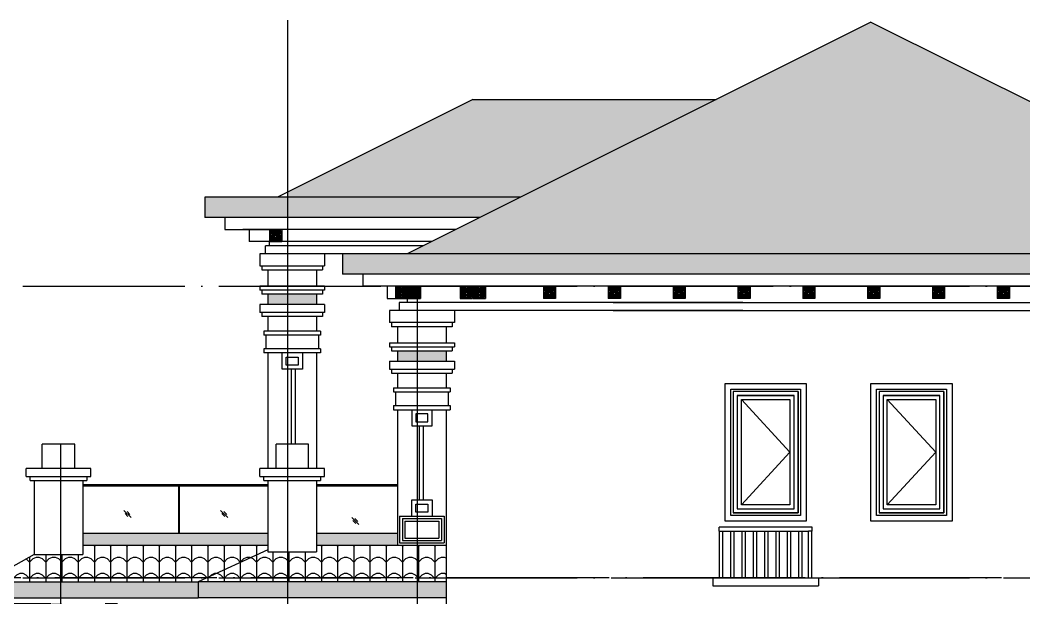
# Model space of a CAD drawing. Extents: x 44111 to 90315, y 4379 to 151689.
# Drawn here: x 60379 to 72764, y 17729 to 24865 of the extents above; entities that cross this region are included whole.
import ezdxf

# ---------------------------------------------------------------- set-up
doc = ezdxf.new("R2010")
doc.units = 0
doc.header["$LTSCALE"] = 1000
doc.header["$MEASUREMENT"] = 0
doc.linetypes.add('DOTE', pattern=[2.42, 2, -0.2, 0.02, -0.2])
for name, color, linetype in [('A-DOTE', 1, 'DOTE'), ('A-瓦屋面填充', 8, 'Continuous'), ('A-立面外墙材料填充', 8, 'Continuous'), ('A-立面看线', 50, 'Continuous'), ('DOTE', 1, 'Continuous'), ('J-LM-外墙材料分色', 249, 'Continuous'), ('J-LM-门窗框', 157, 'Continuous'), ('J-LM-门窗洞', 35, 'Continuous'), ('SURFACE', 6, 'Continuous')]:
    doc.layers.add(name, color=color, linetype=linetype)
doc.layers.add('细线', color=8, linetype='Continuous', lineweight=0)
pattern_1 = [(180, (-591384.08, 755430.08), (-200, -200), [40, -160]), (225, (-591464.08, 755410.08), (-2e-14, -200), [56.56854, -226.27417]), (270, (-591504.08, 755370.08), (200, -200), [200]), (315, (-591544.08, 755410.08), (200, -5e-14), [56.56854, -226.27417]), (206.565051, (-591424.08, 755430.08), (-200, -2e-07), [44.72, -402.493595]), (153.434949, (-591544.08, 755410.08), (-200, 2e-07), [44.72, -402.493595])]
pattern_2 = [(41.9872125, (-591259.077, 755447.22), (299.9999956, 225.0000049), [4.804866, -1004.216925]), (68.1985905, (-591330.505, 755439.72), (149.9999999, 450.0000002), [17.30946, -1194.35262]), (60.945396, (-591334.077, 755431.15), (149.99998994, 225.0000064), [7.35402, -1536.99045]), (90, (-591330.5, 755437.58), (150, -9e-15), [2.142857, -222.85713]), (71.565051, (-591260.505, 755442.936), (3e-07, 225.0000005), [4.51754, -469.824105]), (171.469234, (-591260.505, 755442.936), (-149.9999995, 1.4e-06), [7.222767, -1509.5583]), (79.215702, (-591270.505, 755429.007), (150.00000075, 900.0000004), [15.269685, -1588.04715]), (62.1329961, (-591383.3624, 755497.5784), (599.99999271, 1125.0000044), [35.147284, -7345.78245]), (0, (-591381.2, 755530.57), (0, 225), [0, -150]), (64.9831065, (-591284.077, 755571.507), (300.00000076, 674.99999954), [23.647065, -2459.2947]), (81.4391104, (-591226.2196, 755482.5784), (299.999999483, 2024.99998723), [33.588522, -7020.0009]), (82.8749836, (-591309.077, 755502.936), (149.99999099, 1125.00000113), [17.276266, -3610.7397]), (76.75948, (-591324.077, 755455.793), (150.00000146, 674.99999948), [37.42339, -3892.0326]), (0, (-591347.46, 755455.9), (0, 225), [0, -150]), (0, (-591345.05, 755453.5), (0, 225), [0, -150]), (0, (-591328.18, 755465.54), (0, 225), [0, -150]), (0, (-591333, 755492.03), (0, 225), [0, -150]), (59.0362434, (-591315.505, 755492.221), (149.99998805, 225.00000645), [12.494896, -2611.4334]), (0, (-591309.1, 755502.52), (0, 225), [0, -150]), (0, (-591328.18, 755494.44), (0, 225), [0, -150]), (0, (-591320.95, 755508.9), (0, 225), [0, -150]), (0, (-591328.18, 755487.21), (0, 225), [0, -150]), (50.194429, (-591241.22, 755471.864), (150.0000001, 225.0000001), [5.57875, -1165.9587]), (90, (-591241.22, 755465.44), (150, -9e-15), [6.42857, -218.57142]), (43.6677801, (-591249.077, 755457.936), (450.00000034, 449.99999912), [10.862076, -2270.1738]), (90, (-591249.08, 755455.8), (150, -9e-15), [2.142857, -222.85713]), (39.805571, (-591255.505, 755450.436), (299.99999284, 225.00000885), [8.368125, -1748.93805]), (0, (-591277.57, 755465.54), (0, 225), [0, -150]), (0, (-591240.9, 755472.33), (0, 225), [0, -150]), (0, (-591240.9, 755472.33), (0, 225), [0, -150]), (29.3577535, (-591237.648, 755476.15), (449.9999991, 225.00000133), [13.112542, -1363.704435]), (0, (-591241.41, 755487.21), (0, 225), [0, -150]), (146.309932, (-591284.077, 755571.507), (-300.00000184, 224.9999961), [15.452362, -1607.0457]), (8.1301023, (-591300.505, 755541.507), (1499.99998944, 224.99999867), [15.152287, -3166.8282]), (47.8624052, (-591334.077, 755537.221), (600.000000265, 674.999999374), [20.22829, -4227.71235]), (14.6208739, (-591366.934, 755528.65), (899.99999752, 225.00000939), [33.956755, -3531.5025]), (0, (-591354.7, 755542.6), (0, 225), [0, -150]), (18.4349488, (-591306.934, 755520.078), (600.00000006, 224.9999993), [6.77631, -1416.248625]), (16.699244, (-591300.505, 755522.22), (149.999997, 1.24e-05), [3.72868, -779.294295]), (101.093723, (-591296.934, 755523.293), (-300.00000262, 1574.99998526), [18.561123, -3879.2748]), (0, (-591316.13, 755532.98), (0, 225), [0, -150]), (0, (-591300.58, 755541.93), (0, 225), [0, -150]), (0, (-591320.95, 755516.12), (0, 225), [0, -150]), (0, (-591340.23, 755564.29), (0, 225), [0, -150]), (0, (-591347.46, 755554.65), (0, 225), [0, -150]), (44.1449026, (-591309.077, 755568.293), (450.00000077, 449.99999998), [16.92194, -3536.6853]), (54.5829447, (-591320.505, 755552.221), (150.00000042, 224.999999113), [19.720626, -4121.6106]), (0, (-591308.87, 755568.44), (0, 225), [0, -150]), (0, (-591330.6, 755557.06), (0, 225), [0, -150]), (0, (-591308.87, 755568.44), (0, 225), [0, -150]), (0, (-591320.48, 755551.87), (0, 225), [0, -150]), (75.0685828, (-591285.505, 755543.65), (150, 675.0000002), [5.544348, -1158.76875]), (90, (-591284.08, 755549), (150, -9e-15), [22.5, -202.5]), (50.194429, (-591257.648, 755643.293), (150.0000001, 225.0000001), [5.57875, -1165.9587]), (0, (-591299.26, 755595.6), (0, 225), [0, -150]), (0, (-591294.44, 755593.2), (0, 225), [0, -150]), (0, (-591313.72, 755598), (0, 225), [0, -150]), (0, (-591289.62, 755624.5), (0, 225), [0, -150]), (53.1301023, (-591274.077, 755611.15), (150.00000021, 224.99999986), [10.714286, -2239.28565]), (90, (-591274.08, 755592.94), (150, -9e-15), [18.214285, -206.78571]), (0, (-591274.05, 755593.3), (0, 225), [0, -150]), (23.1985905, (-591262.648, 755641.15), (450.0000003, 225.0000001), [5.43984, -1136.926125]), (66.037511, (-591264.077, 755637.936), (150, 449.9999997), [3.51745, -735.14688]), (66.037511, (-591265.505, 755634.72), (150, 449.9999997), [3.51745, -735.14688]), (81.8698976, (-591267.648, 755619.721), (150.00000065, 1125.00000011), [15.152287, -3166.8282]), (90, (-591254.08, 755647.58), (150, -9e-15), [5.357144, -219.642855]), (0, (-591270.55, 755655.08), (0, 225), [0, -150])]

# ---------------------------------------------------------------- blocks, each defined once
blk = doc.blocks.new('A$C699906CB')
for p, q in [((179, 179), (0, 0)), ((100, 150), (29, 79)), ((150, 100), (79, 29))]:
    blk.add_line(p, q)
blk = doc.blocks.new('9IKKKKK')
at = {"layer": 'A-立面看线'}
for p, q in [((655321, -735801), (654921, -735801)), ((654921, -736101), (654921, -735801)), ((655321, -736101), (655321, -735801)), ((655521, -736101), (654721, -736101)), ((654721, -736201), (654721, -736101)), ((655521, -736201), (655521, -736101)), ((654721, -736201), (655521, -736201)), ((654771, -736251), (654771, -736201)), ((654771, -736251), (655471, -736251)), ((654821, -736251), (654821, -737133)), ((655421, -736251), (655421, -737133)), ((655471, -736201), (655471, -736251)), ((654821, -737133), (655421, -737133))]:
    blk.add_line(p, q, dxfattribs=at)
blk = doc.blocks.new('9IIIIIIIIII')
at = {"layer": 'A-立面外墙材料填充'}
for p, q in [((652280, -737782), (652153, -737782)), ((652211, -737795), (652165, -737795)), ((652176, -737806), (652199, -737806)), ((652223, -737795), (652268, -737795)), ((652257, -737806), (652234, -737806)), ((652814, -737770), (652814, -737771)), ((652814, -737771), (652964, -737771)), ((652953, -737782), (652825, -737782)), ((652883, -737795), (652838, -737795)), ((652849, -737806), (652872, -737806)), ((652895, -737795), (652941, -737795)), ((652929, -737806), (652907, -737806))]:
    blk.add_line(p, q, dxfattribs=at)
at = {"layer": 'J-LM-门窗框'}
for p, q in [((652537, -736301), (654821, -736301)), ((652537, -736316), (654821, -736316)), ((653716, -736316), (653716, -736901)), ((653726, -736316), (653726, -736901))]:
    blk.add_line(p, q, dxfattribs=at)
at = {"layer": 'J-LM-门窗洞'}
for p, q in [((652437, -735801), (652037, -735801)), ((652037, -736101), (652037, -735801)), ((652437, -736101), (652437, -735801)), ((652637, -736101), (651837, -736101)), ((651837, -736201), (651837, -736101)), ((652637, -736201), (652637, -736101)), ((651837, -736201), (652637, -736201)), ((651887, -736251), (651887, -736201)), ((651887, -736251), (652587, -736251)), ((651937, -736251), (651937, -737166)), ((652537, -736251), (652537, -737166)), ((652587, -736201), (652587, -736251)), ((652537, -736901), (654821, -736901)), ((652537, -737051), (654821, -737051)), ((651937, -737166), (651341, -737501)), ((651937, -737166), (652537, -737166)), ((651341, -737501), (653961, -737501)), ((651341, -737501), (651341, -737701)), ((651341, -737701), (651491, -737701)), ((651491, -737701), (651491, -737771)), ((651491, -737701), (653961, -737701)), ((651491, -737771), (652141, -737771))]:
    blk.add_line(p, q, dxfattribs=at)

msp = doc.modelspace()

# ---------------------------------------------------------------- hatches: boundary and pattern name
at = {"layer": 'A-瓦屋面填充'}
h = msp.add_hatch(dxfattribs=at)
h.set_pattern_fill('弯瓦屋面', color=256, scale=100, angle=180)
h.set_pattern_definition(pattern_1)
h.paths.add_polyline_path([(70877, 24839), (65157, 21979), (69177, 21979), (76597, 21979)])
h.paths.add_polyline_path([(68967, 23884), (65967, 23884), (63677, 22739), (63677, 22679), (66557, 22679)])
h = msp.add_hatch(dxfattribs=at)
h.set_pattern_fill('弯瓦屋面', color=256, scale=100, angle=180)
h.set_pattern_definition(pattern_1)
h.paths.add_polyline_path([(65277, 18379), (64037, 18379), (64037, 18297), (63677, 18297), (63677, 17979), (65277, 17979)])
h.paths.add_polyline_path([(65637, 18379), (65277, 18379), (65277, 17979), (65637, 17979)])
h.paths.add_polyline_path([(65637, 17979), (65277, 17979), (65277, 17929), (65637, 17929)])
h.paths.add_polyline_path([(65277, 17979), (63677, 17979), (63677, 17929), (65277, 17929)])
h.paths.add_polyline_path([(63677, 17979), (62686, 17979), (62577, 17929), (63677, 17929)])
h.paths.add_polyline_path([(63677, 18297), (63437, 18297), (63437, 18324), (62686, 17979), (63677, 17979)])
h.paths.add_polyline_path([(63437, 18324), (63437, 18379), (61153, 18379), (61153, 18264), (60877, 18264), (60877, 17979), (62686, 17979)])
h.paths.add_polyline_path([(60877, 18264), (60553, 18264), (60046, 17979), (60877, 17979)])
h.paths.add_polyline_path([(60877, 17979), (60046, 17979), (59957, 17929), (60877, 17929)])
h.paths.add_polyline_path([(62686, 17979), (60877, 17979), (60877, 17929), (62577, 17929)])
at = {"layer": 'J-LM-外墙材料分色'}
h = msp.add_hatch(dxfattribs=at)
h.set_pattern_fill('大理石', color=159, scale=50)
h.set_pattern_definition(pattern_2)
h.paths.add_polyline_path([(65637, 20779), (65277, 20779), (65277, 20654), (65637, 20654)])
h.paths.add_polyline_path([(65277, 20779), (65037, 20779), (65037, 20654), (65277, 20654)])
h.paths.add_polyline_path([(64037, 21479), (63677, 21479), (63677, 21354), (64037, 21354)])
h.paths.add_polyline_path([(63677, 21479), (63437, 21479), (63437, 21354), (63677, 21354)])
h.paths.add_polyline_path([(76717, 20779), (76477, 20779), (76477, 20654), (76717, 20654)])
h.paths.add_polyline_path([(76477, 20779), (76117, 20779), (76117, 20654), (76477, 20654)])
h.paths.add_polyline_path([(77397, 21979), (77135, 21979), (72614, 21979), (72585, 21729), (77397, 21729)])
h.paths.add_polyline_path([(72614, 21979), (64357, 21979), (64357, 21729), (69177, 21729), (72585, 21729)])
h.paths.add_polyline_path([(66557, 22679), (63677, 22679), (63677, 22429), (66057, 22429)])
h.paths.add_polyline_path([(63677, 22679), (62657, 22679), (62657, 22429), (63677, 22429)])
h = msp.add_hatch(dxfattribs=at)
h.set_pattern_fill('大理石', color=159, scale=50)
h.set_pattern_definition(pattern_2)
h.paths.add_polyline_path([(63437, 18529), (61153, 18529), (61153, 18379), (63437, 18379)])
h.paths.add_polyline_path([(65037, 18529), (64037, 18529), (64037, 18379), (65037, 18379)])
h = msp.add_hatch(dxfattribs=at)
h.set_pattern_fill('大理石', color=159, scale=50)
h.set_pattern_definition(pattern_2)
h.paths.add_polyline_path([(60877, 17929), (59957, 17929), (59957, 17929), (59957, 17729), (60107, 17729), (60877, 17729)])
h.paths.add_polyline_path([(62577, 17929), (60877, 17929), (60877, 17729), (62577, 17729)])
h.paths.add_polyline_path([(63677, 17929), (62577, 17929), (62577, 17729), (63677, 17729)])
h.paths.add_polyline_path([(65277, 17929), (63677, 17929), (63677, 17729), (65277, 17729)])
h.paths.add_polyline_path([(65637, 17929), (65277, 17929), (65277, 17729), (65637, 17729)])

# ---------------------------------------------------------------- linework, layer by layer
at = {"layer": 'A-DOTE'}
for p, q in [((57992, 21579), (79225, 21579)), ((57992, 17979), (79225, 17979)), ((72487, 17979), (57992, 17979))]:
    msp.add_line(p, q, dxfattribs=at)
at = {"layer": 'A-立面外墙材料填充'}
for p, q in [((63457, 22279), (63457, 22129)), ((63457, 22279), (63457, 22278)), ((63607, 22278), (63457, 22278)), ((63469, 22267), (63596, 22267)), ((63469, 22139), (63469, 22267)), ((63481, 22254), (63481, 22220)), ((63526, 22254), (63481, 22254)), ((63481, 22220), (63503, 22220)), ((63481, 22209), (63481, 22152)), ((63515, 22209), (63481, 22209)), ((63492, 22232), (63492, 22243)), ((63492, 22243), (63515, 22243)), ((63503, 22232), (63492, 22232)), ((63492, 22197), (63526, 22197)), ((63492, 22163), (63492, 22197)), ((63502, 22186), (63502, 22175)), ((63526, 22186), (63502, 22186)), ((63502, 22175), (63515, 22175)), ((63503, 22220), (63503, 22232)), ((63515, 22243), (63515, 22209)), ((63515, 22175), (63515, 22163)), ((63526, 22197), (63526, 22254)), ((63526, 22152), (63526, 22186)), ((63538, 22254), (63584, 22254)), ((63538, 22197), (63538, 22254)), ((63572, 22197), (63538, 22197)), ((63538, 22152), (63538, 22186)), ((63538, 22186), (63562, 22186)), ((63572, 22243), (63549, 22243)), ((63549, 22243), (63549, 22209)), ((63549, 22209), (63584, 22209)), ((63562, 22175), (63549, 22175)), ((63549, 22175), (63549, 22163)), ((63561, 22232), (63572, 22232)), ((63561, 22220), (63561, 22232)), ((63584, 22220), (63561, 22220)), ((63562, 22186), (63562, 22175)), ((63572, 22232), (63572, 22243)), ((63572, 22163), (63572, 22197)), ((63584, 22254), (63584, 22220)), ((63584, 22209), (63584, 22152)), ((63596, 22267), (63596, 22139)), ((63607, 22278), (63607, 22128)), ((63607, 22128), (63457, 22128)), ((63596, 22139), (63469, 22139)), ((63481, 22152), (63526, 22152)), ((63515, 22163), (63492, 22163)), ((63584, 22152), (63538, 22152)), ((63549, 22163), (63572, 22163)), ((65010, 21578), (65010, 21428)), ((65010, 21578), (65160, 21578)), ((65021, 21567), (65021, 21439)), ((65148, 21567), (65021, 21567)), ((65079, 21554), (65033, 21554)), ((65033, 21554), (65033, 21520)), ((65079, 21497), (65079, 21554)), ((65091, 21554), (65136, 21554)), ((65091, 21497), (65091, 21554)), ((65136, 21554), (65136, 21520)), ((65148, 21439), (65148, 21567)), ((65157, 21581), (65157, 21579)), ((65157, 21579), (65157, 21429)), ((65157, 21579), (65157, 21429)), ((65157, 21579), (65307, 21579)), ((65160, 21578), (65160, 21428)), ((65169, 21568), (65169, 21440)), ((65169, 21568), (65169, 21440)), ((65296, 21568), (65169, 21568)), ((65170, 21578), (65170, 21428)), ((65170, 21578), (65320, 21578)), ((65181, 21567), (65181, 21439)), ((65308, 21567), (65181, 21567)), ((65226, 21555), (65181, 21555)), ((65181, 21555), (65181, 21521)), ((65239, 21554), (65193, 21554)), ((65193, 21554), (65193, 21520)), ((65226, 21499), (65226, 21555)), ((65226, 21499), (65226, 21555)), ((65238, 21499), (65238, 21555)), ((65238, 21555), (65284, 21555)), ((65238, 21499), (65238, 21555)), ((65239, 21497), (65239, 21554)), ((65251, 21554), (65296, 21554)), ((65251, 21497), (65251, 21554)), ((65284, 21555), (65284, 21521)), ((65296, 21440), (65296, 21568)), ((65296, 21440), (65296, 21568)), ((65296, 21554), (65296, 21520)), ((65307, 21579), (65307, 21429)), ((65307, 21579), (65307, 21429)), ((65308, 21439), (65308, 21567)), ((65320, 21578), (65320, 21428)), ((65810, 21578), (65810, 21428)), ((65810, 21578), (65960, 21578)), ((65821, 21567), (65821, 21439)), ((65948, 21567), (65821, 21567)), ((65879, 21554), (65833, 21554)), ((65833, 21554), (65833, 21520)), ((65879, 21497), (65879, 21554)), ((65891, 21554), (65936, 21554)), ((65891, 21497), (65891, 21554)), ((65936, 21554), (65936, 21520)), ((65948, 21439), (65948, 21567)), ((65960, 21578), (65960, 21428)), ((65970, 21578), (65970, 21428)), ((65970, 21578), (66120, 21578)), ((65981, 21567), (65981, 21439)), ((66108, 21567), (65981, 21567)), ((66039, 21554), (65993, 21554)), ((65993, 21554), (65993, 21520)), ((66039, 21497), (66039, 21554)), ((66051, 21554), (66096, 21554)), ((66051, 21497), (66051, 21554)), ((66096, 21554), (66096, 21520)), ((66108, 21439), (66108, 21567)), ((66120, 21578), (66120, 21428)), ((66835, 21578), (66835, 21428)), ((66985, 21578), (66835, 21578)), ((66846, 21567), (66974, 21567)), ((66846, 21439), (66846, 21567)), ((66858, 21554), (66858, 21520)), ((66904, 21554), (66858, 21554)), ((66904, 21497), (66904, 21554)), ((66916, 21554), (66961, 21554)), ((66916, 21497), (66916, 21554)), ((66961, 21554), (66961, 21520)), ((66974, 21567), (66974, 21439)), ((66985, 21578), (66985, 21428)), ((67635, 21578), (67635, 21428)), ((67785, 21578), (67635, 21578)), ((67646, 21567), (67774, 21567)), ((67646, 21439), (67646, 21567)), ((67658, 21554), (67658, 21520)), ((67704, 21554), (67658, 21554)), ((67704, 21497), (67704, 21554)), ((67716, 21554), (67761, 21554)), ((67716, 21497), (67716, 21554)), ((67761, 21554), (67761, 21520)), ((67774, 21567), (67774, 21439)), ((67785, 21578), (67785, 21428)), ((68435, 21578), (68435, 21428)), ((68585, 21578), (68435, 21578)), ((68446, 21567), (68574, 21567)), ((68446, 21439), (68446, 21567)), ((68458, 21554), (68458, 21520)), ((68504, 21554), (68458, 21554)), ((68504, 21497), (68504, 21554)), ((68516, 21554), (68561, 21554)), ((68516, 21497), (68516, 21554)), ((68561, 21554), (68561, 21520)), ((68574, 21567), (68574, 21439)), ((68585, 21578), (68585, 21428)), ((69235, 21578), (69235, 21428)), ((69385, 21578), (69235, 21578)), ((69246, 21567), (69374, 21567)), ((69246, 21439), (69246, 21567)), ((69258, 21554), (69258, 21520)), ((69304, 21554), (69258, 21554)), ((69304, 21497), (69304, 21554)), ((69316, 21554), (69361, 21554)), ((69316, 21497), (69316, 21554)), ((69361, 21554), (69361, 21520)), ((69374, 21567), (69374, 21439)), ((69385, 21578), (69385, 21428)), ((70035, 21578), (70035, 21428)), ((70185, 21578), (70035, 21578)), ((70046, 21567), (70174, 21567)), ((70046, 21439), (70046, 21567)), ((70058, 21554), (70058, 21520)), ((70104, 21554), (70058, 21554)), ((70104, 21497), (70104, 21554)), ((70116, 21554), (70161, 21554)), ((70116, 21497), (70116, 21554)), ((70161, 21554), (70161, 21520)), ((70174, 21567), (70174, 21439)), ((70185, 21578), (70185, 21428)), ((70835, 21578), (70835, 21428)), ((70985, 21578), (70835, 21578)), ((70846, 21567), (70974, 21567)), ((70846, 21439), (70846, 21567)), ((70858, 21554), (70858, 21520)), ((70904, 21554), (70858, 21554)), ((70904, 21497), (70904, 21554)), ((70916, 21554), (70961, 21554)), ((70916, 21497), (70916, 21554)), ((70961, 21554), (70961, 21520)), ((70974, 21567), (70974, 21439)), ((70985, 21578), (70985, 21428)), ((71635, 21578), (71635, 21428)), ((71785, 21578), (71635, 21578)), ((71646, 21567), (71774, 21567)), ((71646, 21439), (71646, 21567)), ((71658, 21554), (71658, 21520)), ((71704, 21554), (71658, 21554)), ((71704, 21497), (71704, 21554)), ((71716, 21554), (71761, 21554)), ((71716, 21497), (71716, 21554)), ((71761, 21554), (71761, 21520)), ((71774, 21567), (71774, 21439)), ((71785, 21578), (71785, 21428)), ((72435, 21578), (72435, 21428)), ((72585, 21578), (72435, 21578)), ((72446, 21567), (72574, 21567)), ((72446, 21439), (72446, 21567)), ((72458, 21554), (72458, 21520)), ((72504, 21554), (72458, 21554)), ((72504, 21497), (72504, 21554)), ((72516, 21554), (72561, 21554)), ((72516, 21497), (72516, 21554)), ((72561, 21554), (72561, 21520)), ((72574, 21567), (72574, 21439)), ((72585, 21578), (72585, 21428)), ((65010, 21428), (65160, 21428)), ((65021, 21439), (65148, 21439)), ((65033, 21520), (65056, 21520)), ((65033, 21509), (65033, 21452)), ((65067, 21509), (65033, 21509)), ((65033, 21452), (65079, 21452)), ((65045, 21532), (65045, 21543)), ((65045, 21543), (65067, 21543)), ((65056, 21532), (65045, 21532)), ((65045, 21463), (65045, 21497)), ((65045, 21497), (65079, 21497)), ((65067, 21463), (65045, 21463)), ((65055, 21486), (65055, 21475)), ((65079, 21486), (65055, 21486)), ((65055, 21475), (65067, 21475)), ((65056, 21520), (65056, 21532)), ((65067, 21543), (65067, 21509)), ((65067, 21475), (65067, 21463)), ((65079, 21452), (65079, 21486)), ((65125, 21497), (65091, 21497)), ((65091, 21486), (65115, 21486)), ((65091, 21452), (65091, 21486)), ((65136, 21452), (65091, 21452)), ((65102, 21543), (65102, 21509)), ((65125, 21543), (65102, 21543)), ((65102, 21509), (65136, 21509)), ((65102, 21475), (65102, 21463)), ((65115, 21475), (65102, 21475)), ((65102, 21463), (65125, 21463)), ((65114, 21532), (65125, 21532)), ((65114, 21520), (65114, 21532)), ((65136, 21520), (65114, 21520)), ((65115, 21486), (65115, 21475)), ((65125, 21532), (65125, 21543)), ((65125, 21463), (65125, 21497)), ((65136, 21509), (65136, 21452)), ((65157, 21429), (65307, 21429)), ((65157, 21429), (65307, 21429)), ((65157, 21429), (65307, 21429)), ((65157, 21429), (65307, 21429)), ((65169, 21440), (65296, 21440)), ((65169, 21440), (65296, 21440)), ((65169, 21440), (65296, 21440)), ((65169, 21440), (65296, 21440)), ((65170, 21428), (65320, 21428)), ((65181, 21521), (65203, 21521)), ((65181, 21510), (65181, 21453)), ((65215, 21510), (65181, 21510)), ((65181, 21510), (65181, 21453)), ((65215, 21510), (65181, 21510)), ((65181, 21453), (65226, 21453)), ((65181, 21453), (65226, 21453)), ((65181, 21453), (65226, 21453)), ((65181, 21453), (65226, 21453)), ((65181, 21439), (65308, 21439)), ((65192, 21533), (65192, 21544)), ((65192, 21544), (65215, 21544)), ((65203, 21533), (65192, 21533)), ((65192, 21465), (65192, 21499)), ((65192, 21499), (65226, 21499)), ((65192, 21465), (65192, 21499)), ((65192, 21499), (65226, 21499)), ((65215, 21465), (65192, 21465)), ((65215, 21465), (65192, 21465)), ((65215, 21465), (65192, 21465)), ((65215, 21465), (65192, 21465)), ((65193, 21520), (65216, 21520)), ((65193, 21509), (65193, 21452)), ((65227, 21509), (65193, 21509)), ((65193, 21452), (65239, 21452)), ((65202, 21487), (65202, 21476)), ((65226, 21487), (65202, 21487)), ((65202, 21487), (65202, 21476)), ((65226, 21487), (65202, 21487)), ((65202, 21476), (65215, 21476)), ((65202, 21476), (65215, 21476)), ((65202, 21476), (65215, 21476)), ((65202, 21476), (65215, 21476)), ((65203, 21521), (65203, 21533)), ((65205, 21532), (65205, 21543)), ((65205, 21543), (65227, 21543)), ((65216, 21532), (65205, 21532)), ((65205, 21463), (65205, 21497)), ((65205, 21497), (65239, 21497)), ((65227, 21463), (65205, 21463)), ((65215, 21544), (65215, 21510)), ((65215, 21544), (65215, 21510)), ((65215, 21486), (65215, 21475)), ((65239, 21486), (65215, 21486)), ((65215, 21476), (65215, 21465)), ((65215, 21476), (65215, 21465)), ((65215, 21476), (65215, 21465)), ((65215, 21476), (65215, 21465)), ((65215, 21475), (65227, 21475)), ((65216, 21520), (65216, 21532)), ((65226, 21453), (65226, 21487)), ((65226, 21453), (65226, 21487)), ((65227, 21543), (65227, 21509)), ((65227, 21475), (65227, 21463)), ((65273, 21499), (65238, 21499)), ((65273, 21499), (65238, 21499)), ((65238, 21487), (65262, 21487)), ((65238, 21453), (65238, 21487)), ((65238, 21487), (65262, 21487)), ((65238, 21453), (65238, 21487)), ((65284, 21453), (65238, 21453)), ((65284, 21453), (65238, 21453)), ((65284, 21453), (65238, 21453)), ((65284, 21453), (65238, 21453)), ((65239, 21452), (65239, 21486)), ((65250, 21544), (65250, 21510)), ((65250, 21544), (65250, 21510)), ((65273, 21544), (65250, 21544)), ((65250, 21510), (65284, 21510)), ((65250, 21510), (65284, 21510)), ((65250, 21476), (65250, 21465)), ((65262, 21476), (65250, 21476)), ((65250, 21476), (65250, 21465)), ((65262, 21476), (65250, 21476)), ((65250, 21476), (65250, 21465)), ((65262, 21476), (65250, 21476)), ((65250, 21476), (65250, 21465)), ((65262, 21476), (65250, 21476)), ((65250, 21465), (65273, 21465)), ((65250, 21465), (65273, 21465)), ((65250, 21465), (65273, 21465)), ((65250, 21465), (65273, 21465)), ((65285, 21497), (65251, 21497)), ((65251, 21486), (65275, 21486)), ((65251, 21452), (65251, 21486)), ((65296, 21452), (65251, 21452)), ((65262, 21543), (65262, 21509)), ((65285, 21543), (65262, 21543)), ((65262, 21533), (65273, 21533)), ((65262, 21521), (65262, 21533)), ((65284, 21521), (65262, 21521)), ((65262, 21509), (65296, 21509)), ((65262, 21487), (65262, 21476)), ((65262, 21487), (65262, 21476)), ((65262, 21475), (65262, 21463)), ((65275, 21475), (65262, 21475)), ((65262, 21463), (65285, 21463)), ((65273, 21533), (65273, 21544)), ((65273, 21465), (65273, 21499)), ((65273, 21465), (65273, 21499)), ((65274, 21532), (65285, 21532)), ((65274, 21520), (65274, 21532)), ((65296, 21520), (65274, 21520)), ((65275, 21486), (65275, 21475)), ((65284, 21510), (65284, 21453)), ((65284, 21510), (65284, 21453)), ((65285, 21532), (65285, 21543)), ((65285, 21463), (65285, 21497)), ((65296, 21509), (65296, 21452)), ((65810, 21428), (65960, 21428)), ((65821, 21439), (65948, 21439)), ((65833, 21520), (65856, 21520)), ((65833, 21509), (65833, 21452)), ((65867, 21509), (65833, 21509)), ((65833, 21452), (65879, 21452)), ((65845, 21532), (65845, 21543)), ((65845, 21543), (65867, 21543)), ((65856, 21532), (65845, 21532)), ((65845, 21463), (65845, 21497)), ((65845, 21497), (65879, 21497)), ((65867, 21463), (65845, 21463)), ((65855, 21486), (65855, 21475)), ((65879, 21486), (65855, 21486)), ((65855, 21475), (65867, 21475)), ((65856, 21520), (65856, 21532)), ((65867, 21543), (65867, 21509)), ((65867, 21475), (65867, 21463)), ((65879, 21452), (65879, 21486)), ((65925, 21497), (65891, 21497)), ((65891, 21486), (65915, 21486)), ((65891, 21452), (65891, 21486)), ((65936, 21452), (65891, 21452)), ((65902, 21543), (65902, 21509)), ((65925, 21543), (65902, 21543)), ((65902, 21509), (65936, 21509)), ((65902, 21475), (65902, 21463)), ((65915, 21475), (65902, 21475)), ((65902, 21463), (65925, 21463)), ((65914, 21532), (65925, 21532)), ((65914, 21520), (65914, 21532)), ((65936, 21520), (65914, 21520)), ((65915, 21486), (65915, 21475)), ((65925, 21532), (65925, 21543)), ((65925, 21463), (65925, 21497)), ((65936, 21509), (65936, 21452)), ((65970, 21428), (66120, 21428)), ((65981, 21439), (66108, 21439)), ((65993, 21520), (66016, 21520)), ((65993, 21509), (65993, 21452)), ((66027, 21509), (65993, 21509)), ((65993, 21452), (66039, 21452)), ((66005, 21532), (66005, 21543)), ((66005, 21543), (66027, 21543)), ((66016, 21532), (66005, 21532)), ((66005, 21463), (66005, 21497)), ((66005, 21497), (66039, 21497)), ((66027, 21463), (66005, 21463)), ((66015, 21486), (66015, 21475)), ((66039, 21486), (66015, 21486)), ((66015, 21475), (66027, 21475)), ((66016, 21520), (66016, 21532)), ((66027, 21543), (66027, 21509)), ((66027, 21475), (66027, 21463)), ((66039, 21452), (66039, 21486)), ((66085, 21497), (66051, 21497)), ((66051, 21486), (66075, 21486)), ((66051, 21452), (66051, 21486)), ((66096, 21452), (66051, 21452)), ((66062, 21543), (66062, 21509)), ((66085, 21543), (66062, 21543)), ((66062, 21509), (66096, 21509)), ((66062, 21475), (66062, 21463)), ((66075, 21475), (66062, 21475)), ((66062, 21463), (66085, 21463)), ((66074, 21532), (66085, 21532)), ((66074, 21520), (66074, 21532)), ((66096, 21520), (66074, 21520)), ((66075, 21486), (66075, 21475)), ((66085, 21532), (66085, 21543)), ((66085, 21463), (66085, 21497)), ((66096, 21509), (66096, 21452)), ((66985, 21428), (66835, 21428)), ((66974, 21439), (66846, 21439)), ((66858, 21520), (66881, 21520)), ((66858, 21509), (66858, 21452)), ((66892, 21509), (66858, 21509)), ((66858, 21452), (66904, 21452)), ((66870, 21532), (66870, 21543)), ((66870, 21543), (66892, 21543)), ((66881, 21532), (66870, 21532)), ((66870, 21497), (66904, 21497)), ((66870, 21463), (66870, 21497)), ((66892, 21463), (66870, 21463)), ((66880, 21486), (66880, 21475)), ((66904, 21486), (66880, 21486)), ((66880, 21475), (66892, 21475)), ((66881, 21520), (66881, 21532)), ((66892, 21543), (66892, 21509)), ((66892, 21475), (66892, 21463)), ((66904, 21452), (66904, 21486)), ((66950, 21497), (66916, 21497)), ((66916, 21452), (66916, 21486)), ((66916, 21486), (66940, 21486)), ((66961, 21452), (66916, 21452)), ((66950, 21543), (66927, 21543)), ((66927, 21543), (66927, 21509)), ((66927, 21509), (66961, 21509)), ((66940, 21475), (66927, 21475)), ((66927, 21475), (66927, 21463)), ((66927, 21463), (66950, 21463)), ((66939, 21532), (66950, 21532)), ((66939, 21520), (66939, 21532)), ((66961, 21520), (66939, 21520)), ((66940, 21486), (66940, 21475)), ((66950, 21532), (66950, 21543)), ((66950, 21463), (66950, 21497)), ((66961, 21509), (66961, 21452)), ((67785, 21428), (67635, 21428)), ((67774, 21439), (67646, 21439)), ((67658, 21520), (67681, 21520)), ((67658, 21509), (67658, 21452)), ((67692, 21509), (67658, 21509)), ((67658, 21452), (67704, 21452)), ((67670, 21532), (67670, 21543)), ((67670, 21543), (67692, 21543)), ((67681, 21532), (67670, 21532)), ((67670, 21497), (67704, 21497)), ((67670, 21463), (67670, 21497)), ((67692, 21463), (67670, 21463)), ((67680, 21486), (67680, 21475)), ((67704, 21486), (67680, 21486)), ((67680, 21475), (67692, 21475)), ((67681, 21520), (67681, 21532)), ((67692, 21543), (67692, 21509)), ((67692, 21475), (67692, 21463)), ((67704, 21452), (67704, 21486)), ((67750, 21497), (67716, 21497)), ((67716, 21452), (67716, 21486)), ((67716, 21486), (67740, 21486)), ((67761, 21452), (67716, 21452)), ((67750, 21543), (67727, 21543)), ((67727, 21543), (67727, 21509)), ((67727, 21509), (67761, 21509)), ((67740, 21475), (67727, 21475)), ((67727, 21475), (67727, 21463)), ((67727, 21463), (67750, 21463)), ((67739, 21532), (67750, 21532)), ((67739, 21520), (67739, 21532)), ((67761, 21520), (67739, 21520)), ((67740, 21486), (67740, 21475)), ((67750, 21532), (67750, 21543)), ((67750, 21463), (67750, 21497)), ((67761, 21509), (67761, 21452)), ((68585, 21428), (68435, 21428)), ((68574, 21439), (68446, 21439)), ((68458, 21520), (68481, 21520)), ((68458, 21509), (68458, 21452)), ((68492, 21509), (68458, 21509)), ((68458, 21452), (68504, 21452)), ((68470, 21532), (68470, 21543)), ((68470, 21543), (68492, 21543)), ((68481, 21532), (68470, 21532)), ((68470, 21497), (68504, 21497)), ((68470, 21463), (68470, 21497)), ((68492, 21463), (68470, 21463)), ((68480, 21486), (68480, 21475)), ((68504, 21486), (68480, 21486)), ((68480, 21475), (68492, 21475)), ((68481, 21520), (68481, 21532)), ((68492, 21543), (68492, 21509)), ((68492, 21475), (68492, 21463)), ((68504, 21452), (68504, 21486)), ((68550, 21497), (68516, 21497)), ((68516, 21452), (68516, 21486)), ((68516, 21486), (68540, 21486)), ((68561, 21452), (68516, 21452)), ((68550, 21543), (68527, 21543)), ((68527, 21543), (68527, 21509)), ((68527, 21509), (68561, 21509)), ((68540, 21475), (68527, 21475)), ((68527, 21475), (68527, 21463)), ((68527, 21463), (68550, 21463)), ((68539, 21532), (68550, 21532)), ((68539, 21520), (68539, 21532)), ((68561, 21520), (68539, 21520)), ((68540, 21486), (68540, 21475)), ((68550, 21532), (68550, 21543)), ((68550, 21463), (68550, 21497)), ((68561, 21509), (68561, 21452)), ((69385, 21428), (69235, 21428)), ((69374, 21439), (69246, 21439)), ((69258, 21520), (69281, 21520)), ((69258, 21509), (69258, 21452)), ((69292, 21509), (69258, 21509)), ((69258, 21452), (69304, 21452)), ((69270, 21532), (69270, 21543)), ((69270, 21543), (69292, 21543)), ((69281, 21532), (69270, 21532)), ((69270, 21497), (69304, 21497)), ((69270, 21463), (69270, 21497)), ((69292, 21463), (69270, 21463)), ((69280, 21486), (69280, 21475)), ((69304, 21486), (69280, 21486)), ((69280, 21475), (69292, 21475)), ((69281, 21520), (69281, 21532)), ((69292, 21543), (69292, 21509)), ((69292, 21475), (69292, 21463)), ((69304, 21452), (69304, 21486)), ((69350, 21497), (69316, 21497)), ((69316, 21452), (69316, 21486)), ((69316, 21486), (69340, 21486)), ((69361, 21452), (69316, 21452)), ((69350, 21543), (69327, 21543)), ((69327, 21543), (69327, 21509)), ((69327, 21509), (69361, 21509)), ((69340, 21475), (69327, 21475)), ((69327, 21475), (69327, 21463)), ((69327, 21463), (69350, 21463)), ((69339, 21532), (69350, 21532)), ((69339, 21520), (69339, 21532)), ((69361, 21520), (69339, 21520)), ((69340, 21486), (69340, 21475)), ((69350, 21532), (69350, 21543)), ((69350, 21463), (69350, 21497)), ((69361, 21509), (69361, 21452)), ((70185, 21428), (70035, 21428)), ((70174, 21439), (70046, 21439)), ((70058, 21520), (70081, 21520)), ((70058, 21509), (70058, 21452)), ((70092, 21509), (70058, 21509)), ((70058, 21452), (70104, 21452)), ((70070, 21532), (70070, 21543)), ((70070, 21543), (70092, 21543)), ((70081, 21532), (70070, 21532)), ((70070, 21497), (70104, 21497)), ((70070, 21463), (70070, 21497)), ((70092, 21463), (70070, 21463)), ((70080, 21486), (70080, 21475)), ((70104, 21486), (70080, 21486)), ((70080, 21475), (70092, 21475)), ((70081, 21520), (70081, 21532)), ((70092, 21543), (70092, 21509)), ((70092, 21475), (70092, 21463)), ((70104, 21452), (70104, 21486)), ((70150, 21497), (70116, 21497)), ((70116, 21452), (70116, 21486)), ((70116, 21486), (70140, 21486)), ((70161, 21452), (70116, 21452)), ((70150, 21543), (70127, 21543)), ((70127, 21543), (70127, 21509)), ((70127, 21509), (70161, 21509)), ((70140, 21475), (70127, 21475)), ((70127, 21475), (70127, 21463)), ((70127, 21463), (70150, 21463)), ((70139, 21532), (70150, 21532)), ((70139, 21520), (70139, 21532)), ((70161, 21520), (70139, 21520)), ((70140, 21486), (70140, 21475)), ((70150, 21532), (70150, 21543)), ((70150, 21463), (70150, 21497)), ((70161, 21509), (70161, 21452)), ((70985, 21428), (70835, 21428)), ((70974, 21439), (70846, 21439)), ((70858, 21520), (70881, 21520)), ((70858, 21509), (70858, 21452)), ((70892, 21509), (70858, 21509)), ((70858, 21452), (70904, 21452)), ((70870, 21532), (70870, 21543)), ((70870, 21543), (70892, 21543)), ((70881, 21532), (70870, 21532)), ((70870, 21497), (70904, 21497)), ((70870, 21463), (70870, 21497)), ((70892, 21463), (70870, 21463)), ((70880, 21486), (70880, 21475)), ((70904, 21486), (70880, 21486)), ((70880, 21475), (70892, 21475)), ((70881, 21520), (70881, 21532)), ((70892, 21543), (70892, 21509)), ((70892, 21475), (70892, 21463)), ((70904, 21452), (70904, 21486)), ((70950, 21497), (70916, 21497)), ((70916, 21452), (70916, 21486)), ((70916, 21486), (70940, 21486)), ((70961, 21452), (70916, 21452)), ((70950, 21543), (70927, 21543)), ((70927, 21543), (70927, 21509)), ((70927, 21509), (70961, 21509)), ((70940, 21475), (70927, 21475)), ((70927, 21475), (70927, 21463)), ((70927, 21463), (70950, 21463)), ((70939, 21532), (70950, 21532)), ((70939, 21520), (70939, 21532)), ((70961, 21520), (70939, 21520)), ((70940, 21486), (70940, 21475)), ((70950, 21532), (70950, 21543)), ((70950, 21463), (70950, 21497)), ((70961, 21509), (70961, 21452)), ((71785, 21428), (71635, 21428)), ((71774, 21439), (71646, 21439)), ((71658, 21520), (71681, 21520)), ((71658, 21509), (71658, 21452)), ((71692, 21509), (71658, 21509)), ((71658, 21452), (71704, 21452)), ((71670, 21532), (71670, 21543)), ((71670, 21543), (71692, 21543)), ((71681, 21532), (71670, 21532)), ((71670, 21497), (71704, 21497)), ((71670, 21463), (71670, 21497)), ((71692, 21463), (71670, 21463)), ((71680, 21486), (71680, 21475)), ((71704, 21486), (71680, 21486)), ((71680, 21475), (71692, 21475)), ((71681, 21520), (71681, 21532)), ((71692, 21543), (71692, 21509)), ((71692, 21475), (71692, 21463)), ((71704, 21452), (71704, 21486)), ((71750, 21497), (71716, 21497)), ((71716, 21452), (71716, 21486)), ((71716, 21486), (71740, 21486)), ((71761, 21452), (71716, 21452)), ((71750, 21543), (71727, 21543)), ((71727, 21543), (71727, 21509)), ((71727, 21509), (71761, 21509)), ((71740, 21475), (71727, 21475)), ((71727, 21475), (71727, 21463)), ((71727, 21463), (71750, 21463)), ((71739, 21532), (71750, 21532)), ((71739, 21520), (71739, 21532)), ((71761, 21520), (71739, 21520)), ((71740, 21486), (71740, 21475)), ((71750, 21532), (71750, 21543)), ((71750, 21463), (71750, 21497)), ((71761, 21509), (71761, 21452)), ((72585, 21428), (72435, 21428)), ((72574, 21439), (72446, 21439)), ((72458, 21520), (72481, 21520)), ((72458, 21509), (72458, 21452)), ((72492, 21509), (72458, 21509)), ((72458, 21452), (72504, 21452)), ((72470, 21532), (72470, 21543)), ((72470, 21543), (72492, 21543)), ((72481, 21532), (72470, 21532)), ((72470, 21497), (72504, 21497)), ((72470, 21463), (72470, 21497)), ((72492, 21463), (72470, 21463)), ((72480, 21486), (72480, 21475)), ((72504, 21486), (72480, 21486)), ((72480, 21475), (72492, 21475)), ((72481, 21520), (72481, 21532)), ((72492, 21543), (72492, 21509)), ((72492, 21475), (72492, 21463)), ((72504, 21452), (72504, 21486)), ((72550, 21497), (72516, 21497)), ((72516, 21452), (72516, 21486)), ((72516, 21486), (72540, 21486)), ((72561, 21452), (72516, 21452)), ((72550, 21543), (72527, 21543)), ((72527, 21543), (72527, 21509)), ((72527, 21509), (72561, 21509)), ((72540, 21475), (72527, 21475)), ((72527, 21475), (72527, 21463)), ((72527, 21463), (72550, 21463)), ((72539, 21532), (72550, 21532)), ((72539, 21520), (72539, 21532)), ((72561, 21520), (72539, 21520)), ((72540, 21486), (72540, 21475)), ((72550, 21532), (72550, 21543)), ((72550, 21463), (72550, 21497)), ((72561, 21509), (72561, 21452))]:
    msp.add_line(p, q, dxfattribs=at)
at = {"layer": 'A-立面看线'}
for p, q in [((70877, 24839), (65157, 21979)), ((70877, 24839), (65157, 21979)), ((70877, 24839), (76597, 21979)), ((64357, 21979), (64357, 21729)), ((77397, 21979), (64357, 21979)), ((64357, 21979), (64357, 21729)), ((69177, 21979), (64357, 21979)), ((77397, 21729), (64357, 21729)), ((69177, 21729), (64357, 21729)), ((64607, 21729), (64607, 21579)), ((64607, 21729), (64607, 21579)), ((77147, 21579), (64607, 21579)), ((69177, 21579), (64607, 21579)), ((64907, 21579), (64907, 21429)), ((65457, 21579), (64907, 21579)), ((64907, 21579), (64907, 21429)), ((64907, 21429), (65157, 21429)), ((64907, 21429), (65157, 21429)), ((65157, 21429), (65157, 21379)), ((65157, 21429), (65157, 21379)), ((65057, 21379), (65057, 21279)), ((69297, 21379), (65057, 21379)), ((65057, 21379), (65057, 21279)), ((69177, 21379), (65057, 21379)), ((67697, 21379), (76697, 21379)), ((69297, 21279), (64937, 21279)), ((64937, 21279), (64937, 21129)), ((64937, 21279), (64937, 21129)), ((69077, 21279), (64937, 21279)), ((65737, 21279), (65737, 21129)), ((65737, 21279), (65737, 21129)), ((67697, 21279), (76817, 21279)), ((65737, 21129), (64937, 21129)), ((65737, 21129), (64937, 21129)), ((64962, 21129), (64962, 21079)), ((64962, 21129), (64962, 21079)), ((65712, 21079), (64962, 21079)), ((65712, 21079), (64962, 21079)), ((65037, 21079), (65037, 20879)), ((65037, 21079), (65037, 20879)), ((65637, 21079), (65637, 20879)), ((65637, 21079), (65637, 20879)), ((65712, 21129), (65712, 21079)), ((65712, 21129), (65712, 21079)), ((64937, 20879), (64937, 20829)), ((64937, 20879), (65737, 20879)), ((64937, 20879), (64937, 20829)), ((64937, 20879), (65737, 20879)), ((64937, 20829), (65737, 20829)), ((64937, 20829), (65737, 20829)), ((64962, 20829), (64962, 20779)), ((64962, 20829), (64962, 20779)), ((65712, 20829), (65712, 20779)), ((65712, 20829), (65712, 20779)), ((65737, 20879), (65737, 20829)), ((65737, 20879), (65737, 20829)), ((64962, 20779), (65712, 20779)), ((64962, 20779), (65712, 20779)), ((65037, 20779), (65037, 20654)), ((65037, 20779), (65037, 20654)), ((65637, 20779), (65637, 20654)), ((65637, 20779), (65637, 20654)), ((64937, 20654), (65737, 20654)), ((64937, 20654), (64937, 20554)), ((64937, 20654), (65737, 20654)), ((64937, 20654), (64937, 20554)), ((65737, 20654), (65737, 20554)), ((65737, 20654), (65737, 20554)), ((64937, 20554), (65737, 20554)), ((64937, 20554), (65737, 20554)), ((64962, 20554), (64962, 20504)), ((64962, 20554), (64962, 20504)), ((64962, 20504), (65712, 20504)), ((64962, 20504), (65712, 20504)), ((65037, 20504), (65037, 20324)), ((65037, 20504), (65037, 20324)), ((65637, 20504), (65637, 20324)), ((65637, 20504), (65637, 20324)), ((65712, 20554), (65712, 20504)), ((65712, 20554), (65712, 20504)), ((64987, 20324), (65687, 20324)), ((64987, 20324), (64987, 20274)), ((64987, 20324), (65687, 20324)), ((64987, 20324), (64987, 20274)), ((65687, 20324), (65687, 20274)), ((65687, 20324), (65687, 20274)), ((64987, 20274), (65687, 20274)), ((64987, 20274), (65687, 20274)), ((65012, 20274), (65012, 20104)), ((65012, 20274), (65012, 20104)), ((65662, 20274), (65662, 20104)), ((65662, 20274), (65662, 20104)), ((64987, 20104), (65687, 20104)), ((64987, 20104), (64987, 20054)), ((64987, 20104), (65687, 20104)), ((64987, 20104), (64987, 20054)), ((65687, 20104), (65687, 20054)), ((65687, 20104), (65687, 20054)), ((64987, 20054), (65687, 20054)), ((64987, 20054), (65687, 20054)), ((65037, 20054), (65037, 18379)), ((65212, 20054), (65212, 19854)), ((65212, 20054), (65212, 19854)), ((65412, 20004), (65262, 20004)), ((65262, 20004), (65262, 19904)), ((65412, 20004), (65262, 20004)), ((65262, 20004), (65262, 19904)), ((65412, 19904), (65412, 20004)), ((65412, 19904), (65412, 20004)), ((65462, 19854), (65462, 20054)), ((65462, 19854), (65462, 20054)), ((65637, 20054), (65637, 17359)), ((65212, 19854), (65462, 19854)), ((65212, 19854), (65462, 19854)), ((65262, 19904), (65412, 19904)), ((65262, 19904), (65412, 19904)), ((65302, 19854), (65302, 18939)), ((65352, 19854), (65352, 18939)), ((65212, 18739), (65212, 18939)), ((65212, 18939), (65462, 18939)), ((65212, 18739), (65212, 18939)), ((65212, 18939), (65462, 18939)), ((65262, 18789), (65262, 18889)), ((65262, 18889), (65412, 18889)), ((65262, 18789), (65262, 18889)), ((65262, 18889), (65412, 18889)), ((65412, 18889), (65412, 18789)), ((65412, 18889), (65412, 18789)), ((65462, 18939), (65462, 18739)), ((65462, 18939), (65462, 18739)), ((65062, 18739), (65612, 18739)), ((65062, 18739), (65062, 18409)), ((65097, 18709), (65577, 18709)), ((65097, 18709), (65097, 18439)), ((65412, 18789), (65262, 18789)), ((65412, 18789), (65262, 18789)), ((65577, 18709), (65577, 18439)), ((65612, 18739), (65612, 18409)), ((65127, 18679), (65547, 18679)), ((65127, 18679), (65127, 18469)), ((65547, 18679), (65547, 18469)), ((64037, 18529), (65037, 18529)), ((65127, 18469), (65547, 18469)), ((64037, 18379), (65637, 18379)), ((65062, 18409), (65612, 18409)), ((65097, 18439), (65577, 18439)), ((63437, 18324), (62577, 17929)), ((62577, 17929), (62577, 17729)), ((65637, 17929), (62577, 17929)), ((65637, 17729), (62577, 17729))]:
    msp.add_line(p, q, dxfattribs=at)
at = {"layer": 'DOTE'}
for p, q in [((63677, 24865), (63677, 9444)), ((65277, 21579), (65277, 9444)), ((60877, 19629), (60877, 9444))]:
    msp.add_line(p, q, dxfattribs=at)
at = {"layer": 'J-LM-门窗框'}
for p, q in [((69928, 20279), (69228, 20279)), ((69228, 20229), (69928, 20229)), ((69228, 20229), (69928, 20229)), ((69228, 20229), (69928, 20229)), ((71727, 20279), (71027, 20279)), ((71027, 20229), (71727, 20229)), ((71027, 20229), (71727, 20229)), ((71027, 20229), (71727, 20229)), ((69278, 18879), (69278, 20179)), ((69278, 20179), (69878, 20179)), ((69278, 20179), (69878, 20179)), ((69878, 20179), (69878, 18879)), ((71077, 18879), (71077, 20179)), ((71077, 20179), (71677, 20179)), ((71077, 20179), (71677, 20179)), ((71677, 20179), (71677, 18879)), ((64037, 19129), (65037, 19129)), ((64037, 19114), (65037, 19114)), ((69878, 18879), (69278, 18879)), ((69878, 18879), (69278, 18879)), ((71677, 18879), (71077, 18879)), ((71677, 18879), (71077, 18879))]:
    msp.add_line(p, q, dxfattribs=at)
for points in [[(69228, 20229), (69228, 18829), (69928, 18829), (69928, 20229)], [(69928, 20229), (69928, 20229), (69228, 20229), (69228, 20229)], [(71027, 20229), (71027, 18829), (71727, 18829), (71727, 20229)], [(71727, 20229), (71727, 20229), (71027, 20229), (71027, 20229)], [(69278, 18879), (69878, 19529), (69278, 20179)], [(71077, 18879), (71677, 19529), (71077, 20179)]]:
    msp.add_lwpolyline(points, dxfattribs=at)
at = {"layer": 'J-LM-门窗洞'}
for p, q in [((65967, 23884), (63557, 22679)), ((65967, 23884), (68967, 23884)), ((62657, 22679), (62657, 22429)), ((66557, 22679), (62657, 22679)), ((66057, 22429), (62657, 22429)), ((62907, 22429), (62907, 22279)), ((62907, 22279), (63477, 22279)), ((65757, 22279), (63127, 22279)), ((63207, 22279), (63207, 22129)), ((65457, 22129), (63207, 22129)), ((63407, 21979), (63407, 22079)), ((65357, 22079), (63407, 22079)), ((63457, 22079), (63457, 22129)), ((63337, 21979), (63337, 21829)), ((64357, 21979), (63337, 21979)), ((64137, 21979), (64137, 21829)), ((63337, 21829), (64137, 21829)), ((63362, 21829), (63362, 21779)), ((64112, 21829), (64112, 21779)), ((63362, 21779), (64112, 21779)), ((63437, 21779), (63437, 21579)), ((64037, 21779), (64037, 21579)), ((63337, 21579), (63337, 21529)), ((64137, 21579), (63337, 21579)), ((64137, 21579), (64137, 21529)), ((64137, 21529), (63337, 21529)), ((63362, 21529), (63362, 21479)), ((64112, 21479), (63362, 21479)), ((63437, 21479), (63437, 21354)), ((64037, 21479), (64037, 21354)), ((64112, 21529), (64112, 21479)), ((64137, 21354), (63337, 21354)), ((63337, 21354), (63337, 21254)), ((64137, 21354), (64137, 21254)), ((64137, 21254), (63337, 21254)), ((63362, 21254), (63362, 21204)), ((64112, 21204), (63362, 21204)), ((63437, 21204), (63437, 21024)), ((64037, 21204), (64037, 21024)), ((64112, 21254), (64112, 21204)), ((64087, 21024), (63387, 21024)), ((63387, 21024), (63387, 20974)), ((64087, 20974), (63387, 20974)), ((63412, 20974), (63412, 20804)), ((64062, 20974), (64062, 20804)), ((64087, 21024), (64087, 20974)), ((64087, 20804), (63387, 20804)), ((63387, 20804), (63387, 20754)), ((64087, 20754), (63387, 20754)), ((63437, 20754), (63437, 19329)), ((63612, 20554), (63612, 20754)), ((63662, 20704), (63812, 20704)), ((63662, 20604), (63662, 20704)), ((63812, 20704), (63812, 20604)), ((63862, 20754), (63862, 20554)), ((64037, 20754), (64037, 19329)), ((64087, 20804), (64087, 20754)), ((63812, 20604), (63662, 20604)), ((63862, 20554), (63612, 20554)), ((63722, 20554), (63722, 19629)), ((63772, 20554), (63772, 19629)), ((69078, 18679), (69078, 20379)), ((69078, 20379), (70078, 20379)), ((70078, 20379), (70078, 18679)), ((70877, 18679), (70877, 20379)), ((70877, 20379), (71877, 20379)), ((71877, 20379), (71877, 18679)), ((69148, 18749), (69148, 20309)), ((69148, 20309), (70008, 20309)), ((69978, 20279), (69178, 20279)), ((69978, 20279), (69178, 20279)), ((69178, 20279), (69178, 18779)), ((69978, 20279), (69178, 20279)), ((69978, 20279), (69178, 20279)), ((69178, 20279), (69178, 18779)), ((69978, 20279), (69978, 18779)), ((69978, 20279), (69978, 18779)), ((69978, 18779), (69978, 20279)), ((69978, 20279), (69978, 18779)), ((69978, 18779), (69978, 20279)), ((70008, 20309), (70008, 18749)), ((70947, 18749), (70947, 20309)), ((70947, 20309), (71807, 20309)), ((71777, 20279), (70977, 20279)), ((71777, 20279), (70977, 20279)), ((70977, 20279), (70977, 18779)), ((71777, 20279), (70977, 20279)), ((71777, 20279), (70977, 20279)), ((70977, 20279), (70977, 18779)), ((71777, 20279), (71777, 18779)), ((71777, 20279), (71777, 18779)), ((71777, 18779), (71777, 20279)), ((71777, 20279), (71777, 18779)), ((71777, 18779), (71777, 20279)), ((71807, 20309), (71807, 18749)), ((70008, 18749), (69148, 18749)), ((69978, 18779), (69178, 18779)), ((69178, 18779), (69978, 18779)), ((69978, 18779), (69178, 18779)), ((69178, 18779), (69978, 18779)), ((71807, 18749), (70947, 18749)), ((71777, 18779), (70977, 18779)), ((70977, 18779), (71777, 18779)), ((71777, 18779), (70977, 18779)), ((70977, 18779), (71777, 18779)), ((69003, 18554), (69003, 18604)), ((70153, 18604), (69003, 18604)), ((70078, 18679), (69078, 18679)), ((70153, 18554), (70153, 18604)), ((71877, 18679), (70877, 18679)), ((69003, 18554), (70108, 18554)), ((69008, 17979), (69008, 18554)), ((69048, 17979), (69048, 18554)), ((69148, 17979), (69148, 18554)), ((69188, 17979), (69188, 18554)), ((69288, 17979), (69288, 18554)), ((69328, 17979), (69328, 18554)), ((69428, 17979), (69428, 18554)), ((69468, 17979), (69468, 18554)), ((69568, 17979), (69568, 18554)), ((69608, 17979), (69608, 18554)), ((69708, 17979), (69708, 18554)), ((69748, 17979), (69748, 18554)), ((69848, 17979), (69848, 18554)), ((69888, 17979), (69888, 18554)), ((69988, 17979), (69988, 18554)), ((70028, 17979), (70028, 18554)), ((70108, 17979), (70108, 18554)), ((70148, 18554), (70108, 18554)), ((70148, 17979), (70148, 18554)), ((70153, 18554), (70148, 18554)), ((68928, 17979), (68928, 17879)), ((68928, 17979), (70228, 17979)), ((70228, 17979), (70228, 17879)), ((68928, 17879), (70228, 17879))]:
    msp.add_line(p, q, dxfattribs=at)
at = {"layer": '细线'}
for p, q in [((69178, 18779), (69178, 20279)), ((69178, 20279), (69978, 20279)), ((69978, 20279), (69978, 18779)), ((70977, 18779), (70977, 20279)), ((70977, 20279), (71777, 20279)), ((71777, 20279), (71777, 18779)), ((69978, 18779), (69178, 18779)), ((71777, 18779), (70977, 18779))]:
    msp.add_line(p, q, dxfattribs=at)

# ---------------------------------------------------------------- block references
at = {"layer": 'J-LM-门窗框', "xscale": -0.5, "yscale": 0.5, "zscale": 0.5}
for p in [(61750, 18721), (62943, 18721), (64560, 18635)]:
    msp.add_blockref('A$C699906CB', p, dxfattribs=at)
at = {"layer": 'SURFACE'}
for name in ['9IIIIIIIIII', '9IKKKKK']:
    msp.add_blockref(name, (-591384, 755430), dxfattribs=at)

doc.saveas('drawing.dxf')
